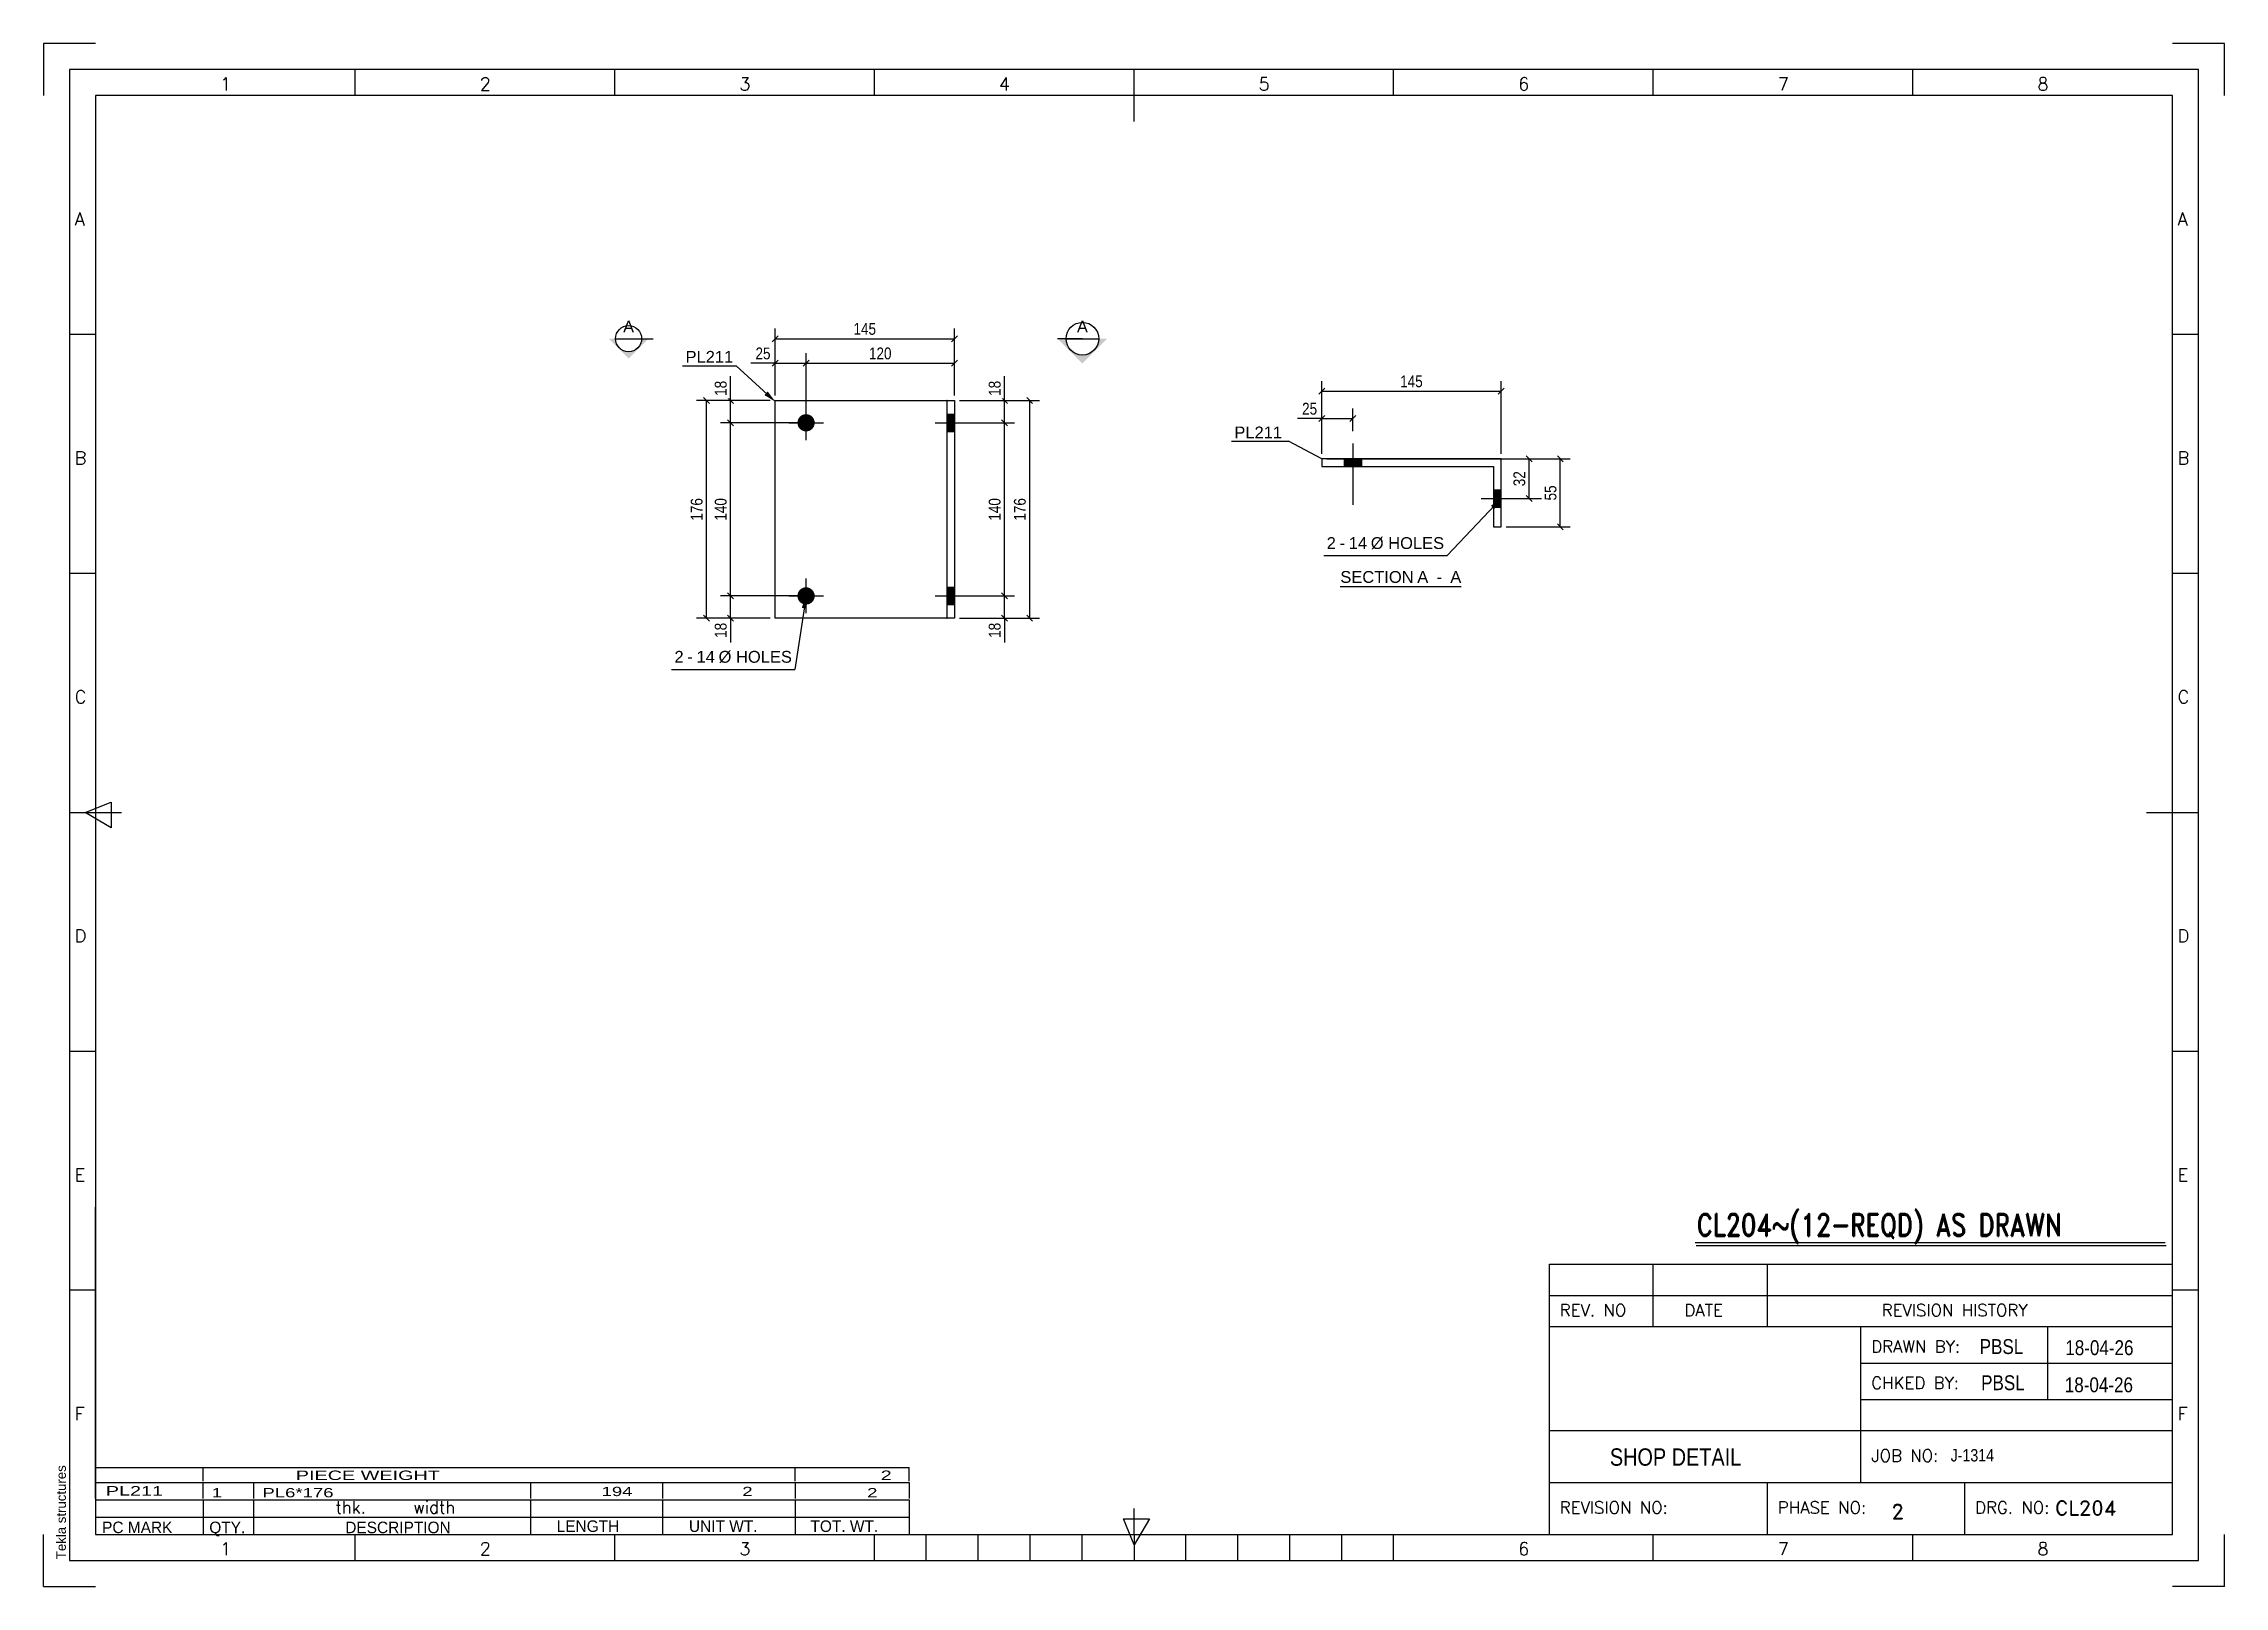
# Model space of a CAD drawing. Header units: millimetres. Extents: x -148 to 293, y -218 to 94.
import ezdxf

# ---------------------------------------------------------------- set-up
doc = ezdxf.new("R2010")
doc.units = ezdxf.units.MM
doc.linetypes.add('DXK_LINE_DOT2', pattern=[3.9198, 1.9599, -1.9599])
doc.styles.add('ari', font='', dxfattribs={"height": 0.2})
doc.styles.add('aria', font='', dxfattribs={"height": 0.2})
doc.styles.add('Arial', font='arial.ttf', dxfattribs={"height": 0.2})
doc.styles.add('Arial Narrow', font='ARIALN.TTF', dxfattribs={"height": 0.2})
doc.styles.add('RomanD', font='romand__.ttf', dxfattribs={"height": 0.2})
doc.styles.add('romand__', font='', dxfattribs={"height": 0.2})
doc.styles.add('RomanS', font='romans__.ttf', dxfattribs={"height": 0.2})
doc.styles.add('romans__', font='', dxfattribs={"height": 0.2})
doc.styles.get('ari').set_extended_font_data('ari')
doc.styles.get('aria').set_extended_font_data('aria')
doc.styles.get('romand__').set_extended_font_data('romand__')
doc.styles.get('romans__').set_extended_font_data('romans__')

msp = doc.modelspace()

# ---------------------------------------------------------------- hatches: boundary and pattern name
at = {"linetype": 'Continuous'}
for color, points in [(30, [(-1.5, 23.85), (0, 21.78), (-2.18, 23.11)]), (1, [(4.5, 17.5, -1), (8, 17.5, -1)]), (1, [(36.25, 15.75), (36.25, 19.25), (34.75, 19.25), (34.75, 15.75)]), (96, [(115.05, 8.69), (118.55, 8.69), (118.55, 10.19), (115.05, 10.19)]), (96, [(145.3, 3.94), (145.3, 0.44), (146.8, 0.44), (146.8, 3.94)]), (1, [(4.5, -17.5, -1), (8, -17.5, -1)]), (30, [(5.38, -19.9), (6.25, -17.5), (6.37, -20.05)]), (1, [(36.25, -19.25), (36.25, -15.75), (34.75, -15.75), (34.75, -19.25)])]:
    msp.add_hatch(color=color, dxfattribs=at).paths.add_polyline_path(points)

# ---------------------------------------------------------------- linework, layer by layer
at = {"color": 7, "linetype": 'Continuous'}
for p, q in [((-147.93, 94.14), (-147.93, 83.64)), ((-137.43, 94.14), (-147.93, 94.14)), ((293.07, 94.14), (282.57, 94.14)), ((293.07, 83.64), (293.07, 94.14)), ((-147.93, -217.71), (-147.93, -207.21)), ((293.07, -217.71), (293.07, -207.21)), ((-147.93, -217.71), (-137.43, -217.71)), ((293.07, -217.71), (282.57, -217.71))]:
    msp.add_line(p, q, dxfattribs=at)
at = {"color": 3, "linetype": 'Continuous'}
for p, q in [((287.82, 88.89), (-142.68, 88.89)), ((-142.68, 88.89), (-142.68, -212.46)), ((287.82, -212.46), (287.82, 88.89)), ((-142.68, -212.46), (287.82, -212.46))]:
    msp.add_line(p, q, dxfattribs=at)
at = {"color": 1, "linetype": 'Continuous'}
for p, q in [((-84.93, 83.64), (-84.93, 88.89)), ((-32.43, 83.64), (-32.43, 88.89)), ((20.07, 83.64), (20.07, 88.89)), ((72.57, 78.39), (72.57, 88.89)), ((125.07, 83.64), (125.07, 88.89)), ((177.57, 83.64), (177.57, 88.89)), ((230.07, 83.64), (230.07, 88.89)), ((282.57, 83.64), (-137.43, 83.64)), ((-137.43, 83.64), (-137.43, -207.21)), ((282.57, -207.21), (282.57, 83.64)), ((-137.43, 35.34), (-142.68, 35.34)), ((287.82, 35.34), (282.57, 35.34)), ((6.25, 14), (6.25, 21)), ((34.75, 19.25), (36.25, 19.25)), ((2.75, 17.5), (9.75, 17.5)), ((32.35, 17.5), (44.75, 17.5)), ((34.75, 15.75), (36.25, 15.75)), ((-137.43, -12.96), (-142.68, -12.96)), ((287.82, -12.96), (282.57, -12.96)), ((2.75, -17.5), (9.75, -17.5)), ((6.25, -21), (6.25, -14)), ((32.35, -17.5), (44.75, -17.5)), ((34.75, -15.75), (36.25, -15.75)), ((34.75, -19.25), (36.25, -19.25)), ((-142.68, -61.26), (-132.18, -61.26)), ((-139.53, -61.26), (-134.28, -59.16)), ((-134.28, -64.41), (-139.53, -61.26)), ((-134.28, -59.16), (-134.28, -64.41)), ((277.32, -61.26), (287.82, -61.26)), ((-137.43, -109.56), (-142.68, -109.56)), ((287.82, -109.56), (282.57, -109.56)), ((156.57, -207.21), (156.57, -152.61)), ((156.57, -152.61), (282.57, -152.61)), ((177.57, -165.21), (177.57, -152.61)), ((200.67, -165.21), (200.67, -152.61)), ((-137.43, -157.86), (-142.68, -157.86)), ((287.82, -157.86), (282.57, -157.86)), ((156.57, -158.91), (282.57, -158.91)), ((156.57, -165.21), (282.57, -165.21)), ((219.57, -186.21), (219.57, -165.21)), ((257.37, -179.91), (257.37, -165.21)), ((219.57, -172.56), (282.57, -172.56)), ((219.57, -179.91), (282.57, -179.91)), ((156.57, -186.21), (282.57, -186.21)), ((219.57, -196.71), (219.57, -186.21)), ((156.57, -196.71), (282.57, -196.71)), ((200.67, -207.21), (200.67, -196.71)), ((240.57, -207.21), (240.57, -196.71)), ((72.57, -207.21), (72.57, -201.96)), ((-137.43, -207.21), (282.57, -207.21)), ((-84.93, -212.46), (-84.93, -207.21)), ((-32.43, -212.46), (-32.43, -207.21)), ((20.07, -212.46), (20.07, -207.21)), ((30.57, -212.46), (30.57, -207.21)), ((41.07, -212.46), (41.07, -207.21)), ((51.57, -212.46), (51.57, -207.21)), ((62.07, -212.46), (62.07, -207.21)), ((70.47, -204.06), (75.72, -204.06)), ((72.57, -209.31), (70.47, -204.06)), ((75.72, -204.06), (72.57, -209.31)), ((72.57, -207.21), (72.57, -212.46)), ((83.07, -212.46), (83.07, -207.21)), ((93.57, -212.46), (93.57, -207.21)), ((104.07, -212.46), (104.07, -207.21)), ((114.57, -212.46), (114.57, -207.21)), ((125.07, -212.46), (125.07, -207.21)), ((177.57, -212.46), (177.57, -207.21)), ((230.07, -212.46), (230.07, -207.21)), ((20.07, -212.46), (125.07, -212.46))]:
    msp.add_line(p, q, dxfattribs=at)
at = {"color": 4, "linetype": 'Continuous'}
for p, q in [((36.25, 23), (36.25, 36.54)), ((0, 23), (0, 31.58)), ((6.25, 18.5), (6.25, 31.58)), ((6.25, 18.5), (6.25, 31.58)), ((35.65, 33.89), (36.85, 35.09)), ((36.25, 23), (36.25, 31.58)), ((0.6, 30.13), (-0.6, 28.93)), ((0, 29.53), (6.25, 29.53)), ((6.85, 30.13), (5.65, 28.93)), ((5.65, 28.93), (6.85, 30.13)), ((6.25, 29.53), (36.25, 29.53)), ((35.65, 28.93), (36.85, 30.13)), ((-9.62, 22.6), (-8.42, 21.4)), ((45.78, 22.6), (46.98, 21.4)), ((52.07, 21.4), (50.87, 22.6)), ((111.15, 24.48), (109.95, 23.28)), ((110.55, 11.19), (110.55, 25.93)), ((110.55, 23.88), (146.8, 23.88)), ((146.2, 23.28), (147.4, 24.48)), ((146.8, 11.19), (146.8, 25.93)), ((-1, 22), (-11.07, 22)), ((-8.42, 16.9), (-9.62, 18.1)), ((-8.42, 16.9), (-9.62, 18.1)), ((-9.02, 17.5), (-9.02, 22)), ((37.26, 22), (48.38, 22)), ((46.98, 16.9), (45.78, 18.1)), ((46.98, 16.9), (45.78, 18.1)), ((46.38, 17.5), (46.38, 22)), ((51.47, -22), (51.47, 22)), ((111.15, 18.95), (109.95, 17.75)), ((110.55, 11.19), (110.55, 20.4)), ((110.55, 18.35), (116.8, 18.35)), ((116.2, 17.75), (117.4, 18.95)), ((116.8, 15.79), (116.8, 20.4)), ((5.25, 17.5), (-11.07, 17.5)), ((5.25, 17.5), (-11.07, 17.5)), ((-9.02, -17.5), (-9.02, 17.5)), ((37.26, 17.5), (48.38, 17.5)), ((37.26, 17.5), (48.38, 17.5)), ((46.38, -17.5), (46.38, 17.5)), ((111.55, 10.19), (154.48, 10.19)), ((147.8, 10.19), (160.78, 10.19)), ((153.08, 9.59), (151.88, 10.79)), ((152.48, 2.19), (152.48, 10.19)), ((159.38, 9.59), (158.18, 10.79)), ((158.78, -3.56), (158.78, 10.19)), ((147.8, -3.56), (160.78, -3.56)), ((158.18, -2.96), (159.38, -4.16)), ((5.25, -17.5), (-11.07, -17.5)), ((5.25, -17.5), (-11.07, -17.5)), ((-9.62, -16.9), (-8.42, -18.1)), ((-9.62, -16.9), (-8.42, -18.1)), ((-9.02, -22), (-9.02, -17.5)), ((37.26, -17.5), (48.38, -17.5)), ((37.26, -17.5), (48.38, -17.5)), ((45.78, -16.9), (46.98, -18.1)), ((45.78, -16.9), (46.98, -18.1)), ((46.38, -22), (46.38, -17.5)), ((-1, -22), (-11.07, -22)), ((-8.42, -22.6), (-9.62, -21.4)), ((37.26, -22), (48.38, -22)), ((46.98, -22.6), (45.78, -21.4)), ((50.87, -21.4), (52.07, -22.6)), ((186.07, -148.21), (281.07, -148.21)), ((186.28, -148.83), (281.28, -148.83))]:
    msp.add_line(p, q, dxfattribs=at)
at = {"color": 2, "linetype": 'Continuous'}
for p, q in [((0, 22), (36.26, 22)), ((0, -22), (0, 22)), ((34.75, 22), (34.75, -22)), ((36.26, 22), (36.25, 22)), ((36.25, 22), (36.25, -22)), ((36.26, 22), (36.26, -22)), ((146.8, 10.19), (110.55, 10.19)), ((110.55, 10.19), (110.55, 8.69)), ((146.8, -3.56), (146.8, 10.19)), ((110.55, 8.69), (145.3, 8.69)), ((145.3, 8.69), (145.3, -3.55)), ((145.3, -3.55), (146.8, -3.56)), ((36.26, -22), (0, -22)), ((36.25, -22), (36.26, -22))]:
    msp.add_line(p, q, dxfattribs=at)
at = {"color": 7, "linetype": 'DXK_LINE_DOT2'}
for p, q in [((34.76, 22), (34.75, 22)), ((34.76, -22), (34.76, 22)), ((34.75, -22), (34.76, -22))]:
    msp.add_line(p, q, dxfattribs=at)
at = {"color": 96, "linetype": 'Continuous'}
for p, q in [((116.8, 13.28), (116.8, 0.88)), ((115.05, 10.19), (115.05, 8.69)), ((118.55, 10.19), (118.55, 8.69)), ((142.9, 2.19), (155.3, 2.19)), ((145.3, 3.94), (146.8, 3.94)), ((145.3, 0.44), (146.8, 0.44))]:
    msp.add_line(p, q, dxfattribs=at)
at = {"color": 30, "linetype": 'Continuous'}
msp.add_line((114.29, -15.61), (138.75, -15.61), dxfattribs=at)
at = {"color": 5, "linetype": 'Continuous'}
for p, q in [((-137.43, -137.91), (-137.43, -141.06)), ((-137.43, -144.21), (-137.43, -141.06)), ((-137.43, -148.41), (-137.43, -144.21)), ((-137.43, -151.56), (-137.43, -148.41)), ((-137.43, -155.76), (-137.43, -151.56)), ((-137.43, -158.91), (-137.43, -155.76)), ((-137.43, -163.11), (-137.43, -158.91)), ((-137.43, -166.26), (-137.43, -163.11)), ((-137.43, -170.46), (-137.43, -166.26)), ((-137.43, -173.61), (-137.43, -170.46)), ((-137.43, -177.81), (-137.43, -173.61)), ((-137.43, -180.96), (-137.43, -177.81)), ((-137.43, -185.16), (-137.43, -180.96)), ((-137.43, -188.31), (-137.43, -185.16)), ((-137.43, -192.51), (-137.43, -188.31)), ((-137.43, -195.66), (-137.43, -192.51)), ((-137.43, -193.71), (-137.43, -196.46)), ((-137.43, -193.71), (27.07, -193.71)), ((-115.68, -196.46), (-115.68, -193.71)), ((4.07, -196.46), (4.07, -193.71)), ((27.07, -196.46), (27.07, -193.71)), ((-137.43, -199.86), (-137.43, -195.66)), ((-137.43, -199.96), (-137.43, -196.71)), ((-137.43, -196.71), (27.07, -196.71)), ((-115.68, -199.96), (-115.68, -196.71)), ((-105.43, -199.96), (-105.43, -196.71)), ((-49.43, -199.96), (-49.43, -196.71)), ((-22.68, -199.96), (-22.68, -196.71)), ((4.07, -196.71), (4.07, -199.96)), ((27.07, -196.71), (27.07, -199.96)), ((-137.43, -199.86), (-137.43, -207.21)), ((-137.43, -200.21), (27.07, -200.21)), ((-137.43, -200.21), (-137.43, -207.21)), ((-115.68, -200.21), (-115.68, -207.21)), ((-105.43, -207.21), (-105.43, -200.21)), ((-49.43, -207.21), (-49.43, -200.21)), ((-22.68, -207.21), (-22.68, -200.21)), ((4.07, -200.21), (4.07, -207.21)), ((27.07, -200.21), (27.07, -207.21)), ((-137.43, -203.71), (27.07, -203.71)), ((-137.43, -207.21), (27.07, -207.21)), ((-137.43, -207.21), (35.82, -207.21))]:
    msp.add_line(p, q, dxfattribs=at)

# ---------------------------------------------------------------- texts
at = {"color": 1, "linetype": 'Continuous'}
for s, height, style, p in [('1', 2.6, 'RomanS', (-112.23, 84.69)), ('2', 2.6, 'RomanS', (-59.73, 84.69)), ('3', 2.6, 'RomanS', (-7.23, 84.69)), ('4', 2.6, 'RomanS', (45.27, 84.69)), ('5', 2.6, 'RomanS', (97.77, 84.69)), ('6', 2.6, 'RomanS', (150.27, 84.69)), ('7', 2.6, 'RomanS', (202.77, 84.69)), ('8', 2.6, 'RomanS', (255.27, 84.69)), ('A', 2.6, 'RomanS', (-141.63, 57.39)), ('A', 2.6, 'RomanS', (283.62, 57.39)), ('B', 2.6, 'RomanS', (-141.63, 9.09)), ('B', 2.6, 'RomanS', (283.62, 9.09)), ('C', 2.6, 'RomanS', (-141.63, -39.21)), ('C', 2.6, 'RomanS', (283.62, -39.21)), ('D', 2.6, 'RomanS', (-141.63, -87.51)), ('D', 2.6, 'RomanS', (283.62, -87.51)), ('E', 2.6, 'RomanS', (-141.63, -135.81)), ('E', 2.6, 'RomanS', (283.62, -135.81)), ('F', 2.6, 'RomanS', (-141.63, -184.11)), ('F', 2.6, 'RomanS', (283.62, -184.11)), ('thk.', 2.477, 'RomanS', (-88.93, -202.96)), ('width', 2.477, 'RomanS', (-73.18, -202.96)), ('PC MARK', 2.333, 'ari', (-136.1, -206.95)), ('QTY.', 2.333, 'ari', (-114.43, -206.96)), ('DESCRIPTION', 2.3333, 'ari', (-86.93, -206.96)), ('LENGTH', 2.333, 'ari', (-44.18, -206.71)), ('UNIT WT.', 2.333, 'ari', (-17.43, -206.71)), ('TOT. WT.', 2.333, 'ari', (7.14, -206.71)), ('1', 2.6, 'RomanS', (-112.23, -211.41)), ('2', 2.6, 'RomanS', (-59.73, -211.41)), ('3', 2.6, 'RomanS', (-7.23, -211.41)), ('6', 2.6, 'RomanS', (150.27, -211.41)), ('7', 2.6, 'RomanS', (202.77, -211.41)), ('8', 2.6, 'RomanS', (255.27, -211.41))]:
    msp.add_text(s, height=height, dxfattribs=dict(at, style=style)).set_placement(p)
at = {"color": 3, "style": 'RomanD', "width": 0.8}
msp.add_text('CL204~(12-REQD) AS DRAWN', height=4.5059, dxfattribs=at).set_placement((186.36, -146.89))
at = {"color": 4, "linetype": 'Continuous', "style": 'romans__'}
for s, p in [('REV. NO', (158.67, -163.11)), ('DATE', (183.87, -163.11)), ('REVISION HISTORY', (223.77, -163.11)), ('DRAWN BY:', (221.67, -170.46)), ('CHKED BY:', (221.67, -177.81)), ('JOB NO:', (221.67, -192.51)), ('REVISION NO:', (158.67, -203.01)), ('PHASE NO:', (202.77, -203.01)), ('DRG. NO:', (242.67, -203.01))]:
    msp.add_text(s, height=2.45, dxfattribs=at).set_placement(p)
at = {"color": 3, "linetype": 'Continuous'}
for s, height, style, p in [('PBSL', 3.006, 'Arial Narrow', (243.59, -170.74)), ('18-04-26', 3.006, 'Arial Narrow', (260.9, -170.97)), ('PBSL', 3.006, 'Arial Narrow', (243.88, -178.05)), ('18-04-26', 3.006, 'Arial Narrow', (260.8, -178.47)), ('SHOP DETAIL', 3.5075, 'Arial Narrow', (168.8, -193.32)), ('J-1314', 2.505, 'Arial Narrow', (237.71, -192.46)), ('2', 2.94, 'romand__', (225.75, -204.06)), ('CL204', 2.94, 'romand__', (258.84, -203.34))]:
    msp.add_text(s, height=height, dxfattribs=dict(at, style=style)).set_placement(p)
at = {"color": 174, "style": 'Arial'}
msp.add_text('Tekla structures', height=1.9102, rotation=90, dxfattribs=at).set_placement((-143.43, -212.21))
at = {"color": 4, "linetype": 'Continuous', "width": 1.5}
for s, height, style, p in [('PL211', 1.91, 'Arial', (-135.35, -199.35)), ('1', 1.87, 'aria', (-113.93, -199.71)), ('PL6*176', 1.867, 'ari', (-103.68, -199.71)), ('194', 1.867, 'ari', (-35.1, -199.46)), ('2', 1.87, 'ari', (-6.65, -199.46)), ('2', 1.87, 'ari', (18.6, -199.71))]:
    msp.add_text(s, height=height, dxfattribs=dict(at, style=style)).set_placement(p)
at = {"color": 1, "linetype": 'Continuous', "style": 'Arial', "width": 1.5}
for s, height, p in [('PIECE WEIGHT', 1.9102, (-96.93, -196.21)), ('2', 1.91, (21.35, -196.21))]:
    msp.add_text(s, height=height, dxfattribs=at).set_placement(p)

# ---------------------------------------------------------------- wipeouts: each hides what was drawn before it
at = {"color": 0, "linetype": 'Continuous'}
for points in [[(-28.53, 35.75), (-28.53, 38.25), (-30.75, 38.25), (-30.75, 35.75)], [(63.24, 35.75), (63.24, 38.25), (61.02, 38.25), (61.02, 35.75)]]:
    msp.add_wipeout(points, dxfattribs=at)
at = {"color": 0}
for points in [[(-8.49, 29.64), (-8.49, 32.14), (-18.12, 32.14), (-18.12, 29.64)], [(102.49, 14.35), (102.49, 16.85), (92.86, 16.85), (92.86, 14.35)], [(113.38, -8.01), (113.38, -5.51), (111.53, -5.51), (111.53, -8.01)], [(-18.5, -31), (-18.5, -28.5), (-20.36, -28.5), (-20.36, -31)]]:
    msp.add_wipeout(points, dxfattribs=at)

# ---------------------------------------------------------------- next in the draw order: hatches: boundary and pattern name
at = {"linetype": 'Continuous'}
for points in [[(-33.64, 34.5), (-32.28, 34.5, 0.403684), (-29.64, 31.86, 0.410244), (-27, 34.5), (-25.64, 34.5, 0.000008), (-29.64, 30.5)], [(57.13, 34.5), (58.83, 34.5, 0.403684), (62.13, 31.2, 0.410244), (65.43, 34.5), (67.13, 34.5, 0.000008), (62.13, 29.5)]]:
    msp.add_hatch(color=5, dxfattribs=at).paths.add_polyline_path(points)

# ---------------------------------------------------------------- next in the draw order: linework, layer by layer
at = {"color": 5, "linetype": 'Continuous'}
for p, q in [((-32.24, 34.5), (-27.04, 34.5)), ((-29.64, 34.5), (-24.64, 34.5)), ((-29.64, 34.5), (-29.64, 34.5)), ((62.13, 34.5), (57.13, 34.5)), ((58.88, 34.5), (65.38, 34.5)), ((62.13, 34.5), (62.13, 34.5))]:
    msp.add_line(p, q, dxfattribs=at)
at = {"color": 30, "linetype": 'Continuous'}
for p, q in [((-18.72, 29.04), (-7.89, 29.04)), ((92.26, 13.75), (103.84, 13.75)), ((110.55, 10.19), (103.84, 13.75))]:
    msp.add_line(p, q, dxfattribs=at)
at = {"color": 5, "linetype": 'Continuous'}
for centre, radius in [((-29.64, 34.5), 2.64), ((62.13, 34.5), 3.3)]:
    msp.add_circle(centre, radius, dxfattribs=at)

# ---------------------------------------------------------------- next in the draw order: texts
at = {"color": 5, "linetype": 'Continuous', "style": 'Arial'}
for p in [(-30.75, 35.75), (61.02, 35.75)]:
    msp.add_text('A', height=2.39, dxfattribs=at).set_placement(p)
at = {"color": 3, "style": 'Arial'}
for p in [(-18.12, 29.64), (92.86, 14.35)]:
    msp.add_text('PL211', height=2.388, dxfattribs=at).set_placement(p)

# ---------------------------------------------------------------- next in the draw order: wipeouts: each hides what was drawn before it
at = {"color": 0, "linetype": 'Continuous'}
for points in [[(-0.44, 29.83), (-0.44, 33.33), (-4.48, 33.33), (-4.48, 29.83)], [(24.04, 29.83), (24.04, 33.33), (18.47, 33.33), (18.47, 29.83)], [(-9.32, 26.48), (-12.82, 26.48), (-12.82, 22.44), (-9.32, 22.44)], [(46.08, 26.48), (42.58, 26.48), (42.58, 22.44), (46.08, 22.44)], [(131.46, 24.18), (131.46, 27.68), (125.89, 27.68), (125.89, 24.18)], [(110.11, 18.65), (110.11, 22.15), (106.06, 22.15), (106.06, 18.65)], [(158.48, 5.34), (154.98, 5.34), (154.98, 1.3), (158.48, 1.3)], [(-9.32, 2.79), (-12.82, 2.79), (-12.82, -2.79), (-9.32, -2.79)], [(46.08, 2.79), (42.58, 2.79), (42.58, -2.79), (46.08, -2.79)], [(129.1, -14.86), (129.1, -12.36), (114.29, -12.36), (114.29, -14.86)], [(-9.32, -22.44), (-12.82, -22.44), (-12.82, -26.48), (-9.32, -26.48)], [(46.08, -22.44), (42.58, -22.44), (42.58, -26.48), (46.08, -26.48)]]:
    msp.add_wipeout(points, dxfattribs=at)
at = {"color": 0}
for points in [[(115.25, -8.01), (115.25, -5.51), (114.13, -5.51), (114.13, -8.01)], [(-16.64, -31), (-16.64, -28.5), (-17.75, -28.5), (-17.75, -31)]]:
    msp.add_wipeout(points, dxfattribs=at)

# ---------------------------------------------------------------- next in the draw order: linework, layer by layer
at = {"color": 4, "linetype": 'Continuous'}
for p, q in [((0, 23), (0, 36.54)), ((0.6, 35.09), (-0.6, 33.89)), ((0, 34.49), (36.25, 34.49)), ((-9.02, 22), (-9.02, 26.92)), ((-9.02, 22), (-9.02, 26.92)), ((0, 29.53), (-4.92, 29.53)), ((0, 29.53), (-4.92, 29.53)), ((46.38, 22), (46.38, 26.92)), ((46.38, 22), (46.38, 26.92)), ((-13.28, 21.4), (-14.48, 22.6)), ((-1, 22), (-15.93, 22)), ((-13.88, -22), (-13.88, 22)), ((37.26, 22), (53.47, 22)), ((110.55, 18.35), (105.62, 18.35)), ((110.55, 18.35), (105.62, 18.35)), ((142.8, 2.19), (154.48, 2.19)), ((151.88, 2.79), (153.08, 1.59)), ((-1, -22), (-15.93, -22)), ((-14.48, -21.4), (-13.28, -22.6)), ((-9.02, -22), (-9.02, -26.92)), ((-9.02, -22), (-9.02, -26.92)), ((37.26, -22), (53.47, -22)), ((46.38, -22), (46.38, -26.92)), ((46.38, -22), (46.38, -26.92))]:
    msp.add_line(p, q, dxfattribs=at)
at = {"color": 30, "linetype": 'Continuous'}
msp.add_line((0, 21.78), (-7.89, 29.04), dxfattribs=at)

# ---------------------------------------------------------------- next in the draw order: texts
at = {"color": 7, "linetype": 'Continuous', "style": 'Arial Narrow'}
for s, p in [('25', (-3.98, 30.33)), ('120', (18.97, 30.33)), ('145', (126.39, 24.68)), ('25', (106.56, 19.15))]:
    msp.add_text(s, height=2.386, dxfattribs=at).set_placement(p)
for s, p in [('18', (-9.82, 22.94)), ('18', (45.58, 22.94)), ('55', (157.98, 1.8)), ('140', (-9.82, -2.29)), ('140', (45.58, -2.29)), ('18', (-9.82, -25.98)), ('18', (45.58, -25.98))]:
    msp.add_text(s, height=2.386, rotation=90.0002, dxfattribs=at).set_placement(p)
at = {"color": 3, "style": 'Arial'}
for p in [(111.53, -8.01), (-20.36, -31)]:
    msp.add_text('2', height=2.39, dxfattribs=at).set_placement(p)

# ---------------------------------------------------------------- next in the draw order: wipeouts: each hides what was drawn before it
at = {"color": 0}
for points in [[(119.7, -8.01), (119.7, -5.51), (116, -5.51), (116, -8.01)], [(-12.19, -31), (-12.19, -28.5), (-15.89, -28.5), (-15.89, -31)]]:
    msp.add_wipeout(points, dxfattribs=at)
at = {"color": 0, "linetype": 'Continuous'}
msp.add_wipeout([(132.07, -14.86), (132.07, -12.36), (129.85, -12.36), (129.85, -14.86)], dxfattribs=at)

# ---------------------------------------------------------------- next in the draw order: texts
at = {"color": 3, "style": 'Arial'}
for p in [(114.13, -8.01), (-17.75, -31)]:
    msp.add_text('-', height=2.39, dxfattribs=at).set_placement(p)
at = {"color": 3, "linetype": 'Continuous', "style": 'Arial'}
msp.add_text('SECTION', height=2.388, dxfattribs=at).set_placement((114.29, -14.86))

# ---------------------------------------------------------------- next in the draw order: wipeouts: each hides what was drawn before it
at = {"color": 0, "linetype": 'Continuous'}
for points in [[(20.91, 34.79), (20.91, 38.29), (15.34, 38.29), (15.34, 34.79)], [(152.18, 8.22), (148.68, 8.22), (148.68, 4.17), (152.18, 4.17)], [(-14.18, 2.79), (-17.68, 2.79), (-17.68, -2.79), (-14.18, -2.79)], [(51.17, 2.79), (47.67, 2.79), (47.67, -2.79), (51.17, -2.79)], [(135.78, -14.86), (135.78, -12.36), (132.82, -12.36), (132.82, -14.86)]]:
    msp.add_wipeout(points, dxfattribs=at)
at = {"color": 0}
for points in [[(135.27, -8.01), (135.27, -5.51), (120.45, -5.51), (120.45, -8.01)], [(3.38, -31), (3.38, -28.5), (-11.44, -28.5), (-11.44, -31)]]:
    msp.add_wipeout(points, dxfattribs=at)

# ---------------------------------------------------------------- next in the draw order: hatches: boundary and pattern name
at = {"linetype": 'Continuous'}
msp.add_hatch(color=30, dxfattribs=at).paths.add_polyline_path([(144.72, 0.72), (146.8, 2.19), (145.44, 0.03)])

# ---------------------------------------------------------------- next in the draw order: linework, layer by layer
at = {"color": 30, "linetype": 'Continuous'}
for p, q in [((146.8, 2.19), (135.87, -9.36)), ((110.93, -9.36), (135.87, -9.36)), ((6.25, -17.5), (3.98, -32.35)), ((-20.96, -32.35), (3.98, -32.35))]:
    msp.add_line(p, q, dxfattribs=at)

# ---------------------------------------------------------------- next in the draw order: texts
at = {"color": 7, "linetype": 'Continuous', "style": 'Arial Narrow'}
msp.add_text('145', height=2.386, dxfattribs=at).set_placement((15.84, 35.29))
for s, p in [('32', (151.68, 4.67)), ('176', (-14.68, -2.29)), ('176', (50.67, -2.29))]:
    msp.add_text(s, height=2.386, rotation=90.0002, dxfattribs=at).set_placement(p)
at = {"color": 3, "style": 'Arial'}
for s, p in [('14', (116, -8.01)), ('Ø HOLES', (120.45, -8.01)), ('14', (-15.89, -31)), ('Ø HOLES', (-11.44, -31))]:
    msp.add_text(s, height=2.388, dxfattribs=at).set_placement(p)
at = {"color": 3, "linetype": 'Continuous', "style": 'Arial'}
msp.add_text('A', height=2.39, dxfattribs=at).set_placement((129.85, -14.86))

# ---------------------------------------------------------------- next in the draw order: wipeouts: each hides what was drawn before it
at = {"color": 0, "linetype": 'Continuous'}
msp.add_wipeout([(138.75, -14.86), (138.75, -12.36), (136.53, -12.36), (136.53, -14.86)], dxfattribs=at)

# ---------------------------------------------------------------- next in the draw order: texts
at = {"color": 3, "linetype": 'Continuous', "style": 'Arial'}
for s, height, p in [('A', 2.39, (136.53, -14.86)), (' - ', 2.388, (132.82, -14.86))]:
    msp.add_text(s, height=height, dxfattribs=at).set_placement(p)

doc.saveas('drawing.dxf')
